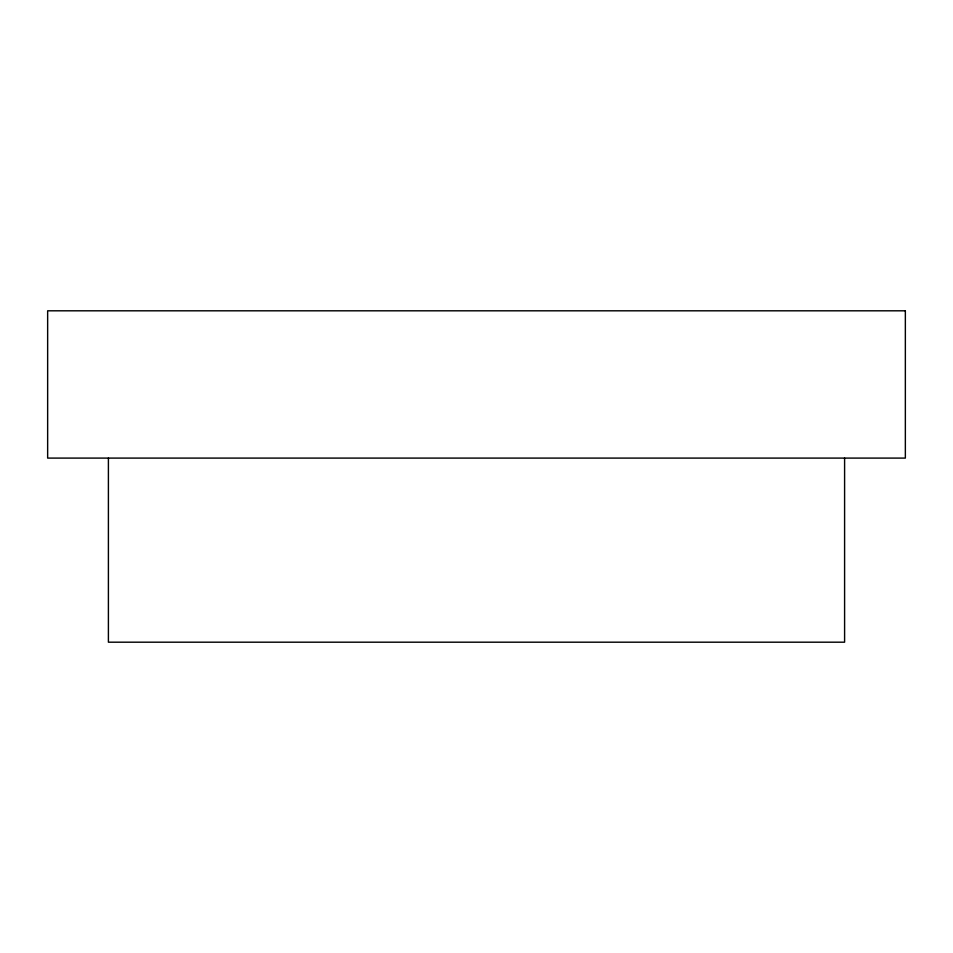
<?xml version="1.0" encoding="UTF-8"?>
<svg xmlns="http://www.w3.org/2000/svg" width="953" height="953" viewBox="0 0 953 953"><rect width="100%" height="100%" fill="white"/><g stroke="black" fill="none" stroke-linecap="round" stroke-linejoin="round"><path stroke-width="1.43" d="M844.596 458.095L844.596 642.191L108.404 642.191L108.404 458.095M905.35 310.809L47.65 310.809L47.65 458.095L905.35 458.095L905.35 310.809"/></g></svg>
